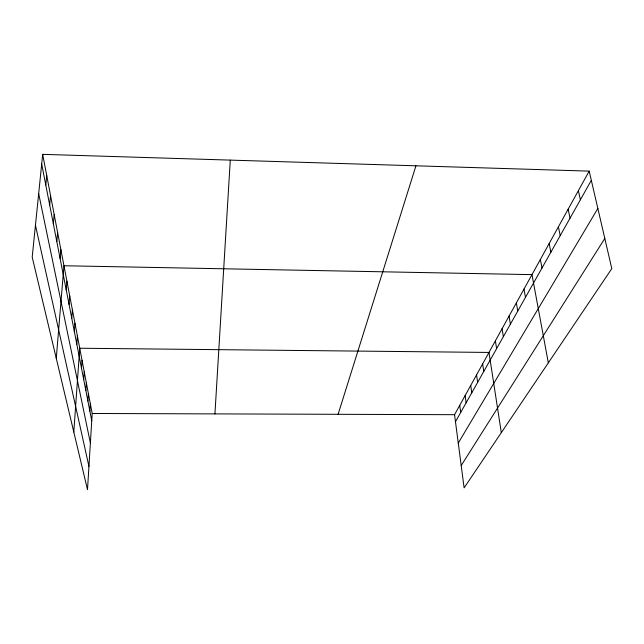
<?xml version="1.0" encoding="UTF-8"?>
<svg xmlns="http://www.w3.org/2000/svg" width="644" height="644" viewBox="0 0 644 644"><rect width="100%" height="100%" fill="white"/><g stroke="black" fill="none" stroke-linecap="round" stroke-linejoin="round"><path stroke-width="0.97" d="M214.935 413.891L230.278 160.106M89.862 411.122L90.329 403.691M42.681 154.351L92.197 413.48L87.504 489.649L32.2 257.133L42.681 154.351L589.188 171.127L611.8 268.62L464.115 487.87L454.559 414.696L589.188 171.127M87.898 401.051L88.381 393.508M85.845 390.554L86.352 382.898M83.712 379.614L84.235 371.838M81.49 368.183L82.03 360.294M73.802 432.052L79.727 348.235L488.973 352.437L501.314 432.647M76.805 344.146L77.393 336.007M74.334 331.491L74.945 323.224M71.75 318.249L72.394 309.853M69.045 304.371L69.721 295.846M66.211 289.824L66.912 281.162M56.27 358.322L63.965 265.747L531.976 274.634L548.334 362.846M60.101 258.486L60.866 249.55M56.809 241.581L57.614 232.5M53.331 223.766L54.177 214.532M49.669 204.961L50.554 195.583M45.796 185.086L46.73 175.554M338.1 414.309L415.944 165.806M455.477 421.74L591.321 180.344M458.262 443.064L597.849 208.471M461.201 465.54L604.805 238.465M92.197 413.48L454.559 414.696M578.376 190.688L580.397 199.761M35.452 225.255L88.936 466.377M568.129 209.228L570.045 218.163M38.672 193.627L90.377 442.975M558.404 226.825L560.216 235.624M549.155 243.553L550.878 252.215M41.691 164.035L91.746 420.798M540.356 259.468L541.998 268.001M523.983 289.092L525.464 297.367M516.351 302.905L517.768 311.06M509.05 316.107L510.402 324.141M502.07 328.746L503.358 336.651M495.381 340.845L496.613 348.637M482.638 363.9L483.765 371.467M476.56 374.889L477.647 382.351M470.732 385.442L471.77 392.792M465.129 395.577L466.127 402.822M459.744 405.318L460.702 412.458"/></g></svg>
